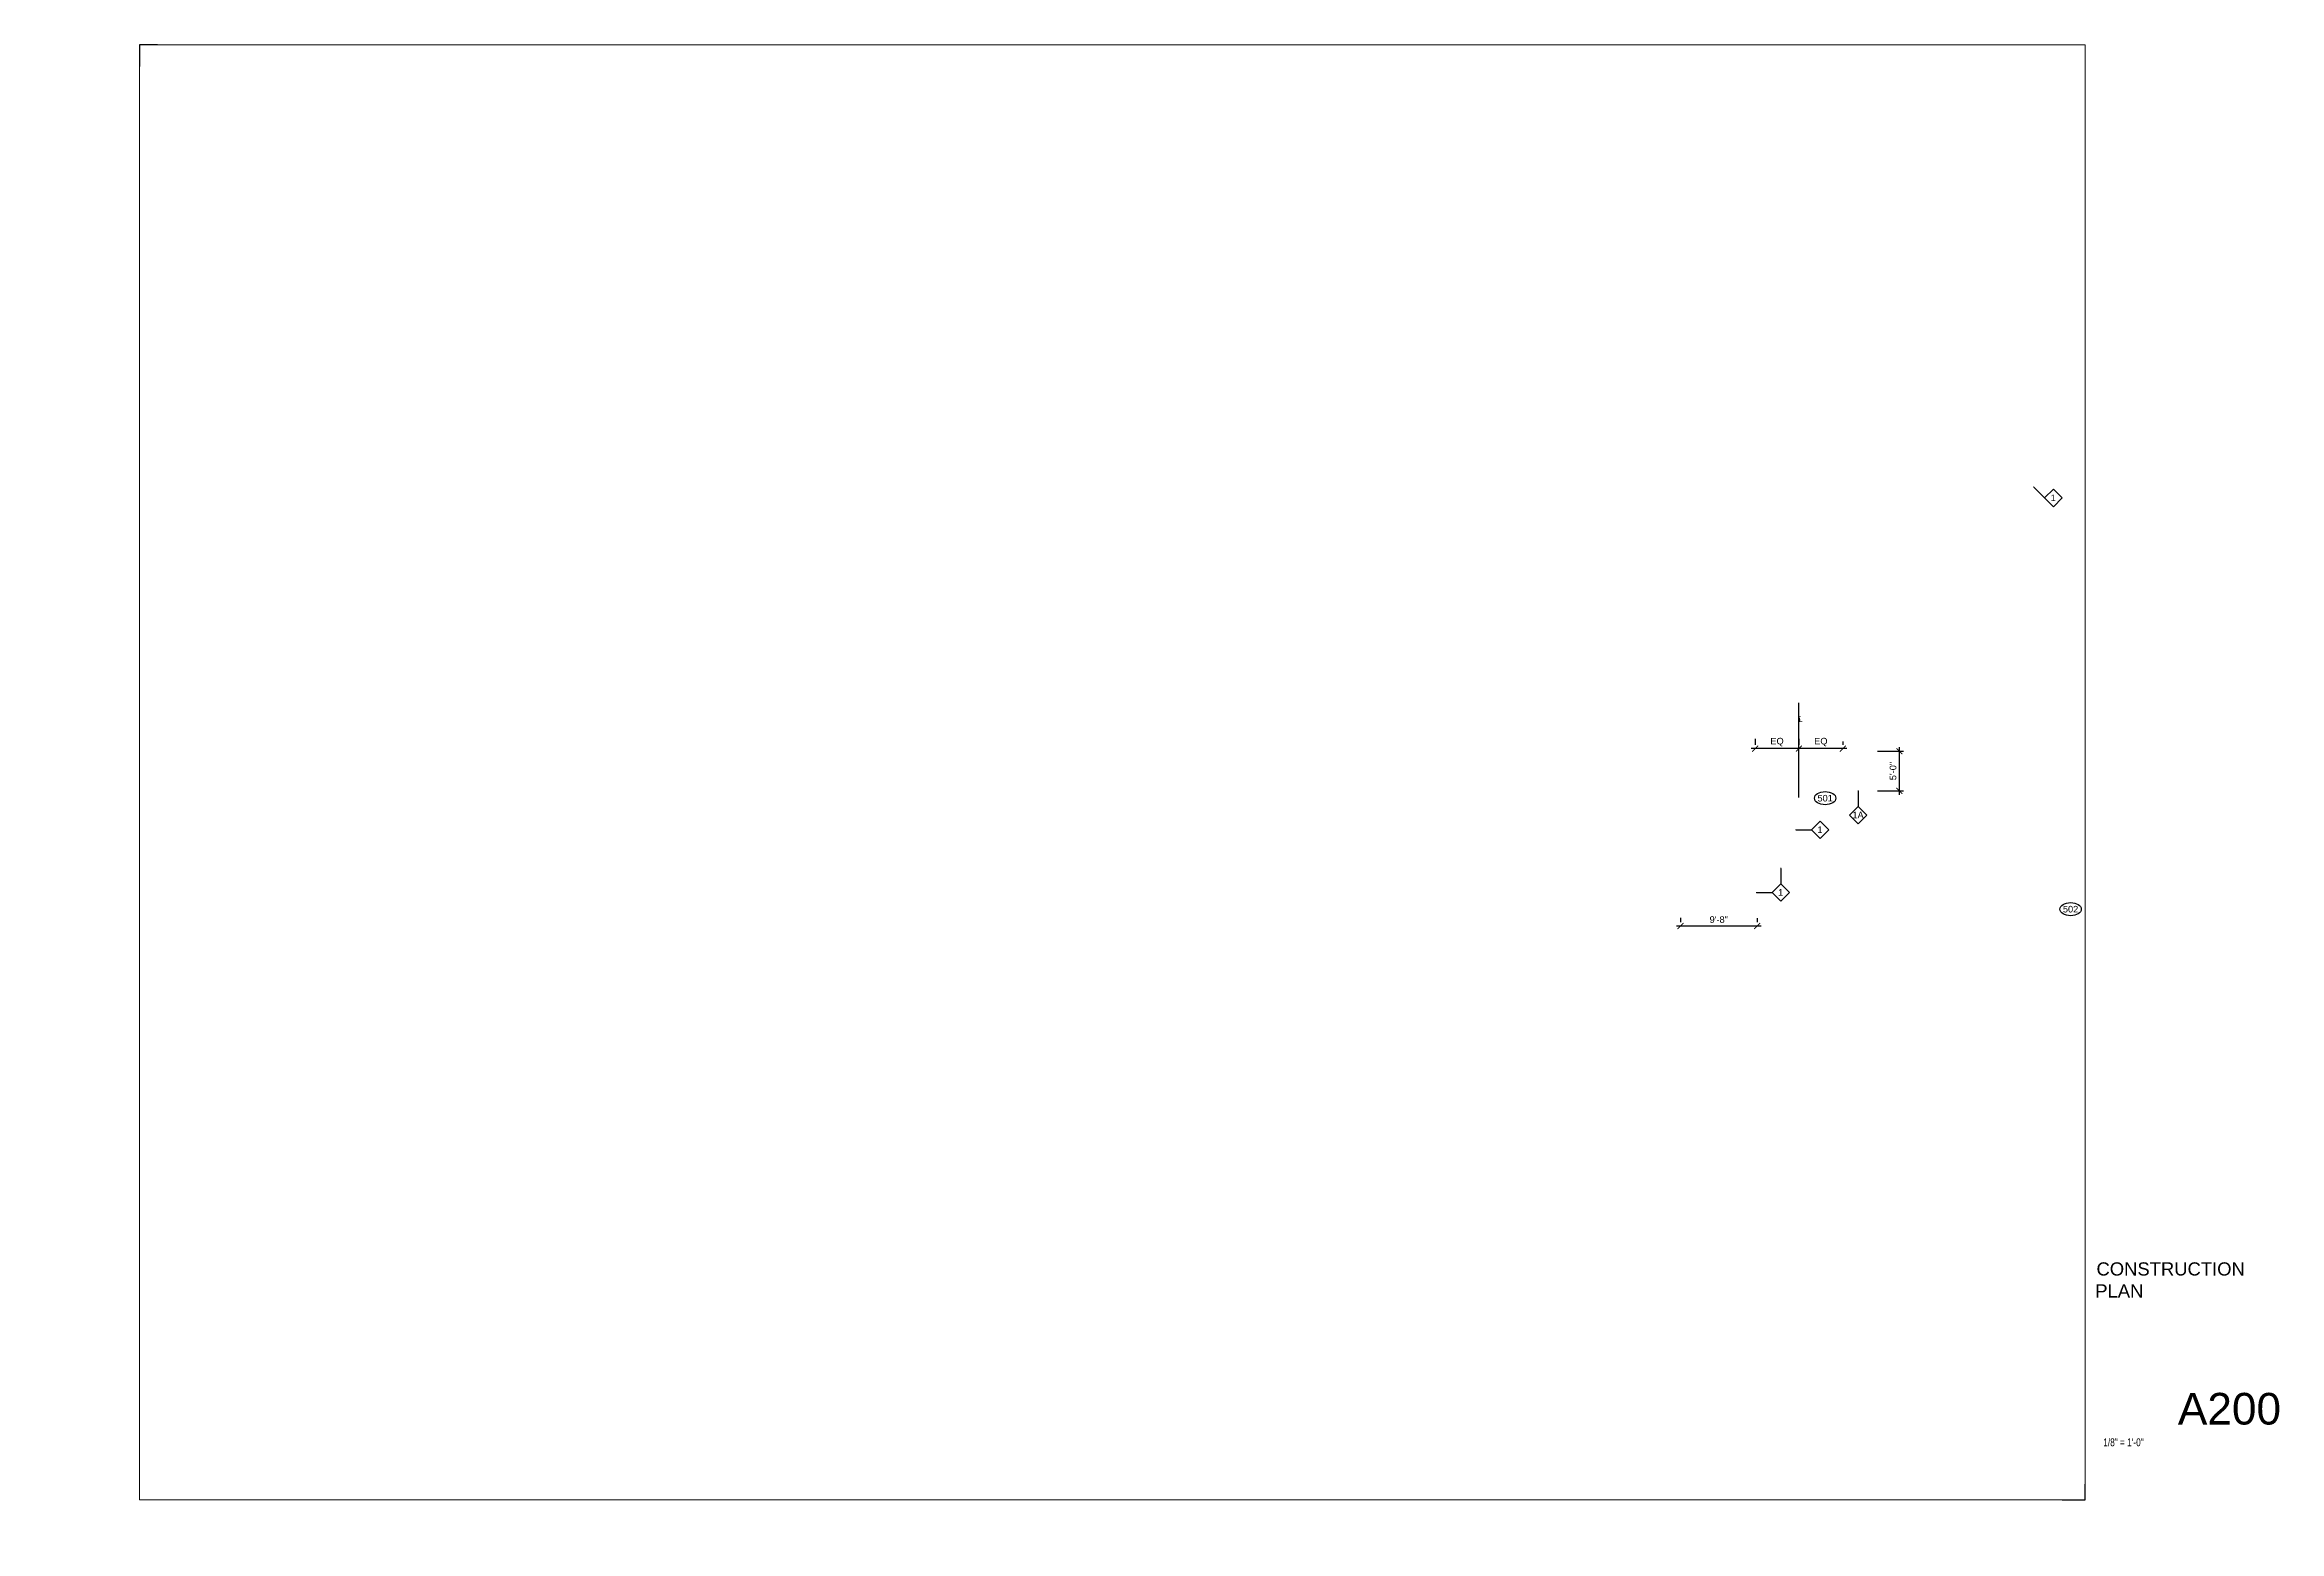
# Paper-space layout 'A200 - CONSTRUCTION PLAN 24x36' of a CAD drawing. Header units: inches. Extents: x 0 to 35.3, y 0 to 23.5.
# The model-space entities are those that its viewports show. They can reach past a viewport. Long polylines and large blocks are cut down to what shows.
import ezdxf
from ezdxf.enums import TextEntityAlignment as Align

# ---------------------------------------------------------------- set-up
doc = ezdxf.new("R2010")
doc.units = ezdxf.units.IN
doc.header["$LTSCALE"] = 96
doc.header["$MEASUREMENT"] = 0
doc.linetypes.add('CENTER4', pattern=[0.5625, 0.375, -0.0625, 0.0625, -0.0625])
for name, color, linetype in [('A-Anno-Flor', 7, 'Continuous'), ('A-Door-Iden', 7, 'Continuous'), ('A-Wall-Iden', 7, 'Continuous'), ('TTLB', 254, 'Continuous')]:
    doc.layers.add(name, color=color, linetype=linetype)
doc.layers.add('Viewport', color=14, linetype='Continuous', plot=False)
doc.styles.add('OTJ_Title1', font='swiss.ttf')
doc.styles.add('RomanS', font='romans.shx')
doc.styles.add('XFINE', font='helvlght.shx', dxfattribs={"width": 0.85, "bigfont": 'special.shx'})
doc.styles.add('XFINE_0', font='swissl.ttf')
doc.styles.add('XFINE_1-8', font='swissl.ttf', dxfattribs={"height": 10})
doc.styles.add('XFINE_6', font='swissl.ttf', dxfattribs={"height": 0.208333})
doc.dimstyles.new('Aec_Wall_Tag', dxfattribs={"dimscale": 96, "dimtxt": 0.09375, "dimasz": 0.075, "dimexe": 0.25, "dimexo": 0, "dimgap": 0.0375, "dimtad": 1, "dimdec": 4, "dimzin": 3, "dimdsep": 46, "dimlunit": 4, "dimtxsty": 'RomanS', "dimcen": 0.09375, "dimdle": 0.125, "dimadec": 0, "dimazin": 0, "dimtfac": 0.75, "dimtdec": 4, "dimtmove": 2, "dimatfit": 3, "dimldrblk": 'Aec_Arrow_Bar', "dimfxl": 1, "dimfrac": 1, "dimtolj": 1, "dimtzin": 0, "dimarcsym": 0})
doc.dimstyles.new('OTJ_1-8', dxfattribs={"dimscale": 96, "dimtxt": 0.09375, "dimasz": 0.09375, "dimexe": 0.0625, "dimexo": 0.15625, "dimgap": 0.046875, "dimtad": 1, "dimdec": 1, "dimzin": 3, "dimdsep": 46, "dimlunit": 4, "dimtxsty": 'XFINE_1-8', "dimblk": 'ARCHTICK', "dimcen": 0.09, "dimdle": 0.0625, "dimclrd": 15, "dimclre": 15, "dimclrt": 7, "dimadec": 0, "dimazin": 0, "dimtfac": 0.75, "dimtdec": 1, "dimtix": 1, "dimtmove": 1, "dimatfit": 3, "dimfxl": 1, "dimfrac": 1, "dimtolj": 1, "dimtzin": 0, "dimarcsym": 0})

# ---------------------------------------------------------------- blocks, each defined once
blk = doc.blocks.new('A$C3ABF1B89')
at = {"layer": 'TTLB', "color": 7, "style": 'OTJ_Title1', "width": 0.7}
blk.add_attdef('SHEET', text='', height=0.5, dxfattribs=at).set_placement((1.882, 0.593), align=Align.MIDDLE_CENTER)
at = {"layer": 'TTLB', "color": 7, "style": 'XFINE', "width": 0.75}
blk.add_attdef('SCALE', text='', height=0.125, dxfattribs=at).set_placement((0.208, 0.125), align=Align.TOP_CENTER)
blk = doc.blocks.new('OTJCustomDoorTag-P')
at = {"color": 4}
blk.add_ellipse((0, 0), major_axis=(-2.03, 0), ratio=0.615385, dxfattribs=at)
at = {"style": 'XFINE_0', "width": 0.7}
blk.add_attdef('DOOR:NUM', text='', height=1, dxfattribs=at).set_placement((0, 0), align=Align.MIDDLE)
at = {"style": 'XFINE_0', "width": 0.7, "flags": 1}
for tag, p in [('DOOR:HDWR', (5.16, -4)), ('DOOR:MAT', (5.16, -5.85)), ('DOOR:FRAME', (5.16, -7.66)), ('DOOR:NEWRELOC', (5.16, -9.46)), ('DOOR:RATING', (5.16, -11.26)), ('DOOR:ROOM', (5.16, -13.01)), ('DOOR:TYPE', (5.16, -14.63)), ('DOOR:COST', (5.16, -16.25))]:
    blk.add_attdef(tag, text='', height=1, dxfattribs=at).set_placement(p, align=Align.MIDDLE_LEFT)
blk = doc.blocks.new('Aec_Wall_Tag_P')
at = {"color": 4}
blk.add_lwpolyline([(-0.6, -1.66), (1.06, 0), (-0.6, 1.66), (-2.25, 0)], close=True, dxfattribs=at)
at = {"style": 'XFINE_0', "width": 0.8}
blk.add_attdef('WALL:TYPE', text='', height=1, dxfattribs=at).set_placement((0, 0), align=Align.MIDDLE)
at = {"style": 'XFINE_0', "width": 0.8, "flags": 1}
blk.add_attdef('NAME:OBJECTSTYLE', text='', height=1, dxfattribs=at).set_placement((0, -2.5), align=Align.MIDDLE)
blk = doc.blocks.new('Aec_Arrow_Bar')
at = {"const_width": 0.188}
blk.add_lwpolyline([(-1, 0), (0.125, 0)], dxfattribs=at)
blk = doc.blocks.new('_ArchTick')
at = {"color": 0, "linetype": 'ByBlock', "const_width": 0.15}
blk.add_lwpolyline([(-0.5, -0.5), (0.5, 0.5)], dxfattribs=at)
blk = doc.blocks.new('*D179')
at = {"color": 15, "lineweight": -2, "transparency": 16777216}
for p, q in [((1682.6, 359.4), (1721.8, 359.4)), ((1715.8, 293.4), (1715.8, 365.4)), ((1682.6, 299.4), (1721.8, 299.4))]:
    blk.add_line(p, q, dxfattribs=at)
at = {"layer": 'DefPoints', "color": 0, "transparency": 16777216}
for p in [(1667.6, 359.4), (1715.8, 359.4), (1667.6, 299.4)]:
    blk.add_point(p, dxfattribs=at)
at = {"color": 15, "lineweight": -2, "transparency": 16777216, "xscale": 9, "yscale": 9, "zscale": 9}
for p, rotation in [((1715.8, 359.4), 90), ((1715.8, 299.4), 270)]:
    blk.add_blockref('_ArchTick', p, dxfattribs=dict(at, rotation=rotation))
at = {"color": 7, "transparency": 16777216, "insert": (1706.1, 329.4), "char_height": 10, "attachment_point": 5, "rotation": 90, "style": 'XFINE_1-8'}
blk.add_mtext('\\A1;5\'-0"', dxfattribs=at)
blk = doc.blocks.new('*D180')
at = {"color": 15, "lineweight": -2, "transparency": 16777216}
for p, q in [((1563.4, 374.4), (1563.4, 369.4)), ((1629.9, 374.4), (1629.9, 369.4)), ((1635.9, 363.4), (1557.4, 363.4))]:
    blk.add_line(p, q, dxfattribs=at)
at = {"layer": 'DefPoints', "color": 0, "transparency": 16777216}
for p in [(1563.4, 363.4), (1563.4, 359.4), (1629.9, 359.4)]:
    blk.add_point(p, dxfattribs=at)
at = {"color": 15, "lineweight": -2, "transparency": 16777216, "xscale": 9, "yscale": 9, "zscale": 9, "rotation": 180}
blk.add_blockref('_ArchTick', (1563.4, 363.4), dxfattribs=at)
at = {"color": 15, "lineweight": -2, "transparency": 16777216, "xscale": 9, "yscale": 9, "zscale": 9}
blk.add_blockref('_ArchTick', (1629.9, 363.4), dxfattribs=at)
at = {"color": 7, "transparency": 16777216, "insert": (1596.6, 373.4), "char_height": 10, "attachment_point": 5, "style": 'XFINE_1-8'}
blk.add_mtext('\\A1;EQ', dxfattribs=at)
blk = doc.blocks.new('*D181')
at = {"color": 15, "lineweight": -2, "transparency": 16777216}
for p, q in [((1496.9, 378.4), (1496.9, 369.4)), ((1563.4, 378.4), (1563.4, 369.4)), ((1569.4, 363.4), (1490.9, 363.4))]:
    blk.add_line(p, q, dxfattribs=at)
at = {"layer": 'DefPoints', "color": 0, "transparency": 16777216}
for p in [(1496.9, 363.4), (1496.9, 363.4), (1563.4, 363.4)]:
    blk.add_point(p, dxfattribs=at)
at = {"color": 15, "lineweight": -2, "transparency": 16777216, "xscale": 9, "yscale": 9, "zscale": 9, "rotation": 180}
blk.add_blockref('_ArchTick', (1496.9, 363.4), dxfattribs=at)
at = {"color": 15, "lineweight": -2, "transparency": 16777216, "xscale": 9, "yscale": 9, "zscale": 9}
blk.add_blockref('_ArchTick', (1563.4, 363.4), dxfattribs=at)
at = {"color": 7, "transparency": 16777216, "insert": (1530.1, 373.4), "char_height": 10, "attachment_point": 5, "style": 'XFINE_1-8'}
blk.add_mtext('\\A1;EQ', dxfattribs=at)
blk = doc.blocks.new('*D182')
at = {"color": 15, "lineweight": -2, "transparency": 16777216}
for p, q in [((1383.6, 106.9), (1383.6, 100.4)), ((1499.8, 106.3), (1499.8, 100.4)), ((1377.6, 94.4), (1505.8, 94.4))]:
    blk.add_line(p, q, dxfattribs=at)
at = {"layer": 'DefPoints', "color": 0, "transparency": 16777216}
for p in [(1383.6, 91.9), (1499.8, 94.4), (1499.8, 91.3)]:
    blk.add_point(p, dxfattribs=at)
at = {"color": 15, "lineweight": -2, "transparency": 16777216, "xscale": 9, "yscale": 9, "zscale": 9, "rotation": 180}
blk.add_blockref('_ArchTick', (1383.6, 94.4), dxfattribs=at)
at = {"color": 15, "lineweight": -2, "transparency": 16777216, "xscale": 9, "yscale": 9, "zscale": 9}
blk.add_blockref('_ArchTick', (1499.8, 94.4), dxfattribs=at)
at = {"color": 7, "transparency": 16777216, "insert": (1441.7, 104.1), "char_height": 10, "attachment_point": 5, "style": 'XFINE_1-8'}
blk.add_mtext('\\A1;9\'-8"', dxfattribs=at)

msp = doc.modelspace()

# ---------------------------------------------------------------- linework, layer by layer
at = {"layer": 'A-Anno-Flor', "linetype": 'CENTER4'}
msp.add_line((1563.38, 289.48), (1563.38, 432.9), dxfattribs=at)
at = {"layer": 'A-Anno-Flor', "color": 15}
msp.add_lwpolyline([(1464.44, 180.91, 0, 3, 0), (1464.44, 189.93, 0, 0, 0), (1464.44, 203.95, 0, 0, 0), (1522.7, 203.95, 0, 0, 0), (1522.7, 189.93, 3, 0, 0), (1522.7, 180.91, 0, 3, 0)], format="xyseb", dxfattribs=at)

# ---------------------------------------------------------------- block references
at = {"layer": 'A-Door-Iden', "color": 7, "linetype": 'Continuous', "lineweight": -3}
ref = msp.add_blockref('OTJCustomDoorTag-P', (1603.13, 288.25), dxfattribs=dict(at, xscale=8, yscale=8, zscale=8))
ref.add_attrib('DOOR:NUM', '501', dxfattribs={"layer": '0', "height": 10, "style": 'XFINE_1-8'}).set_placement((1603.13, 288.25), align=Align.MIDDLE)
ref = msp.add_blockref('OTJCustomDoorTag-P', (1975.49, 119.9), dxfattribs=dict(at, xscale=8, yscale=8, zscale=8))
ref.add_attrib('DOOR:NUM', '502', dxfattribs={"layer": '0', "height": 10, "style": 'XFINE_1-8'}).set_placement((1975.49, 119.9), align=Align.MIDDLE)
at = {"layer": 'A-Wall-Iden', "color": 7, "linetype": 'Continuous', "lineweight": -3}
ref = msp.add_blockref('Aec_Wall_Tag_P', (1954.16, 743.59), dxfattribs=dict(at, xscale=8, yscale=8, zscale=8))
ref.add_attrib('WALL:TYPE', '1', dxfattribs={"layer": '0', "height": 10, "style": 'XFINE_1-8'}).set_placement((1949.1, 743.78), align=Align.MIDDLE)
ref = msp.add_blockref('Aec_Wall_Tag_P', (1658.09, 262.6), dxfattribs=dict(at, xscale=8, yscale=8, zscale=8))
ref.add_attrib('WALL:TYPE', '1A', dxfattribs={"layer": '0', "height": 10, "style": 'XFINE_1-8'}).set_placement((1653.02, 262.79), align=Align.MIDDLE)
ref = msp.add_blockref('Aec_Wall_Tag_P', (1600.37, 240.15), dxfattribs=dict(at, xscale=8, yscale=8, zscale=8))
ref.add_attrib('WALL:TYPE', '1', dxfattribs={"layer": '0', "height": 10, "style": 'XFINE_1-8'}).set_placement((1595.3, 240.34), align=Align.MIDDLE)
ref = msp.add_blockref('Aec_Wall_Tag_P', (1540.6, 145.11), dxfattribs=dict(at, xscale=8, yscale=8, zscale=8))
ref.add_attrib('WALL:TYPE', '1', dxfattribs={"layer": '0', "height": 10, "style": 'XFINE_1-8'}).set_placement((1535.53, 145.3), align=Align.MIDDLE)

# ---------------------------------------------------------------- texts
at = {"layer": 'A-Anno-Flor', "insert": (1560.79, 414.77), "char_height": 10, "width": 546.873, "attachment_point": 1, "style": 'XFINE_1-8'}
msp.add_mtext('{\\fISOCPEUR|b0|i0|c0|p34;℄}', dxfattribs=at)

# ---------------------------------------------------------------- dimensions: what is measured, and where the dimension line sits
for base, p1, p2, picture, middle in [((1496.88, 363.37), (1563.38, 363.37), (1496.88, 363.37), '*D181', (1530.13, 373.37)), ((1563.38, 363.37), (1629.88, 359.37), (1563.38, 359.37), '*D180', (1596.63, 373.37))]:
    dim = msp.add_linear_dim(base=base, p1=p1, p2=p2, text='EQ', dimstyle='OTJ_1-8')
    dim.commit()
    dim.dimension.update_dxf_attribs({"geometry": picture, "text_midpoint": middle})
dim = msp.add_linear_dim(base=(1715.78, 359.37), p1=(1667.57, 299.38), p2=(1667.57, 359.37), angle=90, dimstyle='OTJ_1-8')
dim.commit()
dim.dimension.update_dxf_attribs({"geometry": '*D179', "text_midpoint": (1706.14, 329.38)})
dim = msp.add_linear_dim(base=(1499.84, 94.44), p1=(1383.61, 91.91), p2=(1499.84, 91.35), dimstyle='OTJ_1-8')
dim.commit()
dim.dimension.update_dxf_attribs({"geometry": '*D182', "text_midpoint": (1441.72, 104.08)})

# ---------------------------------------------------------------- leaders
at = {"layer": 'A-Wall-Iden'}
for points in [[(1919.6, 760.12), (1936.13, 743.59)], [(1653.31, 299.24), (1653.31, 275.86)], [(1558.96, 240.15), (1582.34, 240.15)], [(1535.82, 181.75), (1535.82, 158.37)], [(1499.19, 145.11), (1522.57, 145.11)]]:
    msp.add_leader(points, dimstyle='Aec_Wall_Tag', override={"dimscale": 96}, dxfattribs=at)

psp = doc.layouts.new('A200 - CONSTRUCTION PLAN 24x36')

# ---------------------------------------------------------------- linework, layer by layer
at = {"layer": 'DefPoints'}
for points in [[(1.784, 23.49), (1.5, 23.49), (1.5, 23.147)], [(31.889, 0.5), (32.25, 0.5), (32.25, 0.748)]]:
    psp.add_lwpolyline(points, dxfattribs=at)
psp.add_point((0.003, 0.001), dxfattribs=at)

# ---------------------------------------------------------------- block references
ref = psp.add_blockref('A$C3ABF1B89', (32.651, 1.345))
ref.add_attrib('SCALE', '1/8" = 1\'-0"', dxfattribs={"layer": 'TTLB', "color": 7, "height": 0.125, "style": 'XFINE', "width": 0.75}).set_placement((32.858, 1.47), align=Align.TOP_CENTER)
ref.add_attrib('SHEET', 'A200', dxfattribs={"layer": 'TTLB', "color": 7, "height": 0.5, "style": 'OTJ_Title1'}).set_placement((34.533, 1.938), align=Align.MIDDLE_CENTER)

# ---------------------------------------------------------------- texts
at = {"insert": (32.412, 4.251), "char_height": 0.20833, "attachment_point": 1, "style": 'XFINE_6'}
psp.add_mtext_dynamic_manual_height_columns('\\pi0.019516;CONSTRUCTION PLAN', width=2.97762, gutter_width=0.417, heights=[1.555], dxfattribs=at)

# ---------------------------------------------------------------- viewports
at = {"layer": 'Viewport'}
psp.add_viewport(center=(16.875, 11.995), size=(30.75, 22.99), view_center_point=(521.391, 327.623), view_height=2207.04, dxfattribs=at)

doc.saveas('drawing.dxf')
